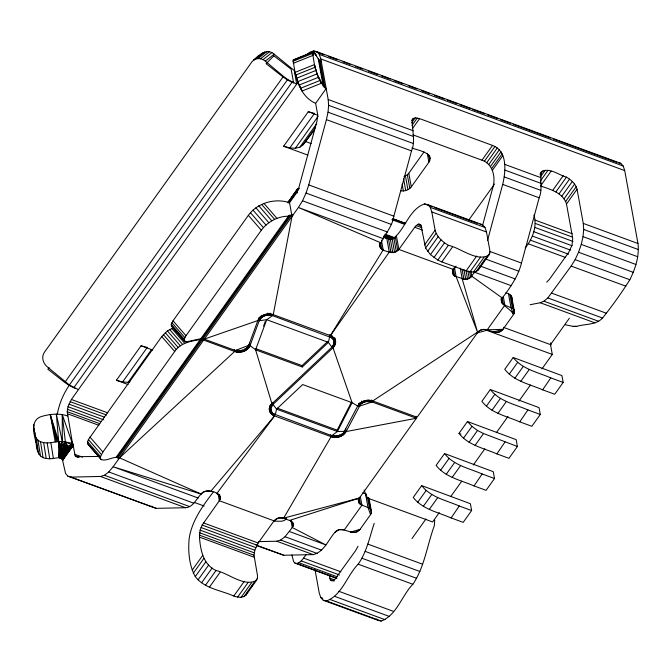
<?xml version="1.0" encoding="UTF-8"?>
<svg xmlns="http://www.w3.org/2000/svg" width="672" height="672" viewBox="0 0 672 672"><rect width="100%" height="100%" fill="white"/><g stroke="black" fill="none" stroke-linecap="round" stroke-linejoin="round"><path stroke-width="1.01" d="M77.927 457.388L75.188 455.759L72.719 443.327L62.311 441.47L55.255 441.924L50.291 414.582L58.682 441.504L59.766 451.156L58.649 457.657L60.892 458.178L63.118 455.515L63.361 448.274L64.151 445.015L62.311 441.47L56.322 414.061L58.682 441.504L58.649 457.657C54.524 458.237 50.375 459.278 46.2 458.464C38.245 457.699 36.422 449.257 36.137 442.646C33.659 433.684 29.929 419.395 42.336 416.254C50.585 413.952 59.539 413.104 67.754 415.993M36.137 442.646L36.17 441.017M258.451 541.615L276.721 541.22L280.694 540.036L285.029 536.726L292.27 527.528L293.152 525.496L292.816 522.992L291.018 521.018L282.391 517.801L279.392 517.768L276.268 518.851L274.033 520.834L258.191 543.001L254.822 550.234L254.016 555.206L257.468 575.459L257.485 578.214L256.469 580.406C244.028 587.311 228.312 573.065 216.023 570.494C203.095 564.614 200.424 549.856 199.45 537.13L200.113 530.132L202.163 525.05L219.332 500.732C224.028 492.206 205.178 487.578 201.096 494.038L119.515 457.842C113.434 455.633 107.159 461.714 101.153 459.581L88.2 444.629L87.511 443.461L87.587 441.722L88.418 439.538L161.759 336.538L167.404 330.884L173.569 327.709M101.153 459.581L100.472 458.405L100.548 456.674L102.9 452.004L174.712 351.481C180.323 343.006 190.823 340.998 200.164 339.654L203.658 340.082L234.654 351.473C240.257 353.438 247.59 351.238 250.051 345.559L259.199 320.746C261.299 315.798 267.716 313.95 272.546 315.622L332.01 337.915A9.173 6.938 -10.3 0 1 333.95 344.072M305.474 55.574L309.666 52.282L313.538 50.946L316.823 51.668L319.309 54.398L320.813 58.951L328.188 99.515L328.616 105.328L328.02 112.174L326.424 119.624L308.75 184.909L306.046 193.066L302.509 200.785L298.393 207.48L204.364 339.091L257.855 320.552C260.324 314.866 267.641 312.715 273.252 314.639C267.649 312.673 260.316 314.866 257.855 320.552L248.707 345.358C246.616 350.305 240.19 352.153 235.36 350.482L203.078 338.722L200.869 338.671L187.236 341.67L184.674 341.401L171.713 326.449L171.259 324.274L173.023 320.771L248.363 215.326C257.334 202.835 275.184 197.812 289.54 202.734L292.018 216.409L273.252 314.639L330.389 335.63L333.967 337.974L335.068 339.637A10.609 8.014 -10.3 0 1 334.841 345.358L333.001 347.76L273.008 404.401L271.001 407.459A9.173 6.938 -10.3 0 0 272.95 413.616L331.8 435.683L337.89 436.061A9.19 6.947 -10.3 0 0 343.316 433.289L357.689 406.048L360.452 402.847L362.46 401.612A10.601 8.014 -10.3 0 1 369.583 400.277L372.733 400.957L417.102 417.253L477.649 332.506C484.63 323.417 495.978 338.402 502.925 329.347L513.492 314.572L514.424 312.11A6.98 5.275 -10.3 0 0 512.971 308.624L503.546 304.525A7.073 5.342 -10.3 0 1 501.388 301.333L502.295 298.015C510.35 287.381 518.162 276.184 521.489 263.071L539.162 197.786C542.875 189.428 539.557 180.13 541.388 171.881C549.326 166.967 558.676 175.048 566.454 177.122C571.108 179.869 575.652 183.8 577.063 189.235L583.271 223.406L583.699 229.463L583.01 236.628L581.263 244.398L578.575 252.252L575.131 259.644L571.158 266.078L547.848 297.94L543.917 301.19L540.238 302.753L530.124 304.71M184.674 341.401L184.212 339.217L185.976 335.714L261.316 230.269C268.12 220.895 280.484 214.922 292.018 216.409L288.985 215.292L293.076 214.931M384.182 237.51C388.072 239.593 393.54 239.526 396.388 235.771C405.947 225.817 410.5 208.774 424.519 203.927L427.812 204.649L482.513 224.75L484.999 227.472L486.503 232.025L489.812 250.253L489.829 253.008L488.813 255.2L478.254 269.984L476.263 271.454L473.449 272.11L466.124 270.841L441.815 261.912L437.808 260.081L430.466 254.629L425.603 248.077L421.235 226.708L420.739 225.196L418.816 224.045L417.522 224.49L414.716 227.27L398.874 249.438L396.631 251.42A6.98 5.275 -10.3 0 1 391.843 252.613C387.542 251.588 381.217 250.908 379.73 246.061C383.107 235.88 392.297 227.514 393.851 216.174L411.524 150.889C415.96 140.54 411.608 129.343 412.306 119.137L415.187 117.86L419.58 118.616L492.517 145.421C507.898 151.099 505.688 171.587 502.698 184.388L487.469 240.635M62.236 414.54L65.36 441.84L67.998 446.208L67.704 450.106L62.572 460.387L66.494 453.844L73.139 445.603L62.572 460.387L62.16 458.111L59.153 457.649L60.379 444.671L62.311 441.47L62.236 414.54L73.021 445.334L62.572 460.387L65.579 473.474L67.922 476.213L156.122 508.351L185.548 507.721C196.972 507.175 198.408 487.906 210.697 491.341L274.571 415.901L274.218 413.944M62.017 459.194L69.602 447.082L72.055 444.419L67.998 446.208L61.488 458.623L62.16 458.111L60.287 457.884L65.36 441.84L61.354 454.7L60.892 458.178L62.017 459.194L72.719 443.327L70.602 447.888L70.921 448.3L72.92 445.2L65.36 441.84C67.427 448.031 66.074 454.541 62.387 459.799L72.752 445.007L67.2 411.692L68.006 406.72L71.383 399.487L298.444 81.673M525.168 248.002C532.468 238.888 537.373 226.624 534.005 214.948M565.396 324.778L573.14 326.382L576.744 326.365C585.287 323.736 596.03 325.265 602.549 318.041C612.31 305.802 621.499 292.992 629.832 279.745C635.393 268.615 639.5 256.082 637.972 243.508L624.725 170.604L623.221 166.051L620.743 163.321L316.823 51.668M62.311 441.47L59.64 457.708L62.16 458.111L60.892 458.178L66.116 445.494L70.081 447.426L68.544 450.87L64.806 448.669L60.068 447.913L60.816 451.223L59.464 454.406L61.354 454.7L63.504 451.836L66.494 453.844L69.602 447.082M289.54 202.734L295.915 193.813L298.46 189.008L317.033 121.002L317.621 114.299L315.63 103.345C299.351 96.272 294.84 75.936 293.236 60.001L313.169 51.845C316.89 53.987 316.974 59.716 321.224 61.228M315.63 103.345L326.197 88.561C316.495 79.926 314.009 64.588 312.64 52.223L313.169 51.845L316.554 55.894L314.042 52.366M312.74 55.507L312.64 52.223L293.236 60.001L293.328 63.277L312.74 55.507L313.169 51.845M502.925 329.347L493.332 332.044L496.843 332.497L500.354 331.514L502.925 329.347L487.25 329.809L483.739 329.356L480.228 330.338L372.733 400.957C367.357 399.143 360.604 400.982 357.689 406.048L352.103 402.704L302.66 384.544L276.57 409.172L275.276 414.918C270.488 413.633 270.808 408.593 270.404 404.746M256.67 545.555L283.76 555.248L313.186 554.618C323.929 552.149 328.18 540.095 334.723 532.552C341.695 523.471 353.052 538.457 359.999 529.402L370.558 514.618C376.001 504.596 353.917 508.032 359.369 498.061L416.396 418.244L372.028 401.94L365.938 401.562A9.19 6.947 -10.3 0 0 360.511 404.326L346.139 431.567L343.375 434.776L341.368 436.01A10.601 8.014 -10.3 0 1 334.244 437.346L331.094 436.666L274.571 415.901L270.992 413.557L269.884 411.894A10.609 8.014 -10.3 0 1 270.11 406.174L271.958 403.763L331.951 347.13L334.018 343.854L333.346 337.201M272.656 402.444L273.008 404.401L276.57 409.172L337.42 431.525L344.837 431.264C342.308 435.658 336.462 437.245 331.8 435.683L337.42 431.525L352.103 402.704L333.001 347.76L335.395 343.98L335.101 339.007M334.723 532.552L338.99 529.721L344.324 529.864L361.922 505.226C358.949 504.361 357.344 500.598 359.369 498.061L283.634 518.137L278.3 518.003L274.033 520.834L219.332 500.732C221.357 498.196 219.752 494.432 216.77 493.576L274.571 415.901C269.22 414.473 267.565 407.24 271.958 403.763L255.587 349.826L250.051 345.559L249.522 342.628M289.414 531.527L325.886 544.925L292.27 527.528C294.294 525 292.69 521.228 289.708 520.372L359.369 498.061M368.777 499.598L369.02 498.187L371.507 511.854L370.558 514.618L368.004 507.461L365.518 493.786L362.914 492.828M511.711 299.544C512.98 295.806 508.939 293.42 505.84 292.782M500.993 298.822C501.371 306.214 510.485 308.322 513.492 314.572C515.516 312.035 513.912 308.263 510.93 307.406L508.452 293.74M401.008 190.932C404.813 191.344 408.904 189.991 411.281 186.892L428.887 162.254C434.322 152.3 417.312 150.385 411.869 147.916M57.254 414.305C59.153 404.141 63.092 394.38 68.897 385.82M329.33 334.664L329.683 336.613L328.39 342.359L302.299 366.988L255.587 349.826L266.7 319.696L272.546 315.622C267.691 313.958 261.341 315.823 259.199 320.746L266.7 319.696L328.39 342.359L331.951 347.13L333.95 344.072M482.429 225.943L493.307 185.766C495.558 176.064 492.383 163.573 481.958 160.196L412.91 134.828M315.034 569.839L319.234 592.956L320.737 597.509L323.224 600.239L326.508 600.961C342.241 595.039 347.063 575.383 358.168 564.186C366.736 552.056 369.65 537.205 374.186 523.345M323.224 600.239L377.924 620.332L381.217 621.054C396.95 615.14 401.772 595.484 412.868 584.279C424.687 566.807 427.132 545.093 434.347 525.664L434.675 520.187M60.287 457.884L61.354 454.7M59.153 457.649L60.228 454.465L62.219 451.45L60.379 444.671L58.682 441.504M263.584 326.105L265.373 321.241M270.934 407.677L273.008 404.401M213.192 492.181C202.591 506.1 191.764 520.909 189.151 538.692C187.992 551.326 189.092 565.362 195.275 576.584C204.406 588.68 220.87 590.192 233.78 596.047C237.644 597.316 242.659 598.382 245.902 595.182L248.682 590.528M478.254 269.984L480.446 266.154M358.016 546.244L355.681 550.519L334.908 579.298L332.22 580.843L331.128 580.6L330.296 579.692L329.246 575.156M337.42 431.525L337.168 430.156L351.38 402.268M59.64 457.708L61.253 454.667L63.185 448.232L62 444.73L64.151 445.015M118.003 457.288L119.515 457.842L234.654 351.473C240.265 353.388 247.582 351.246 250.051 345.559M283.634 518.137L331.094 436.666L330.742 434.717M335.639 341.939L334.144 338.176L330.389 335.63L383.191 249.9L381.419 240.139M330.389 335.63L389.273 252.134L386.786 238.468M65.184 381.847L283.45 76.356L265.314 61.144C261.593 57.842 255.074 57.448 251.966 61.782L44.26 352.489C41.202 357.025 43.058 363.3 47.04 366.643L69.392 384.989L78.422 389.634M69.392 384.989L287.658 79.498L296.688 84.143L294.202 70.476L274.168 54.155C267.154 47.72 258.712 54.995 253.604 60.094M73.87 387.626L292.135 82.135M116.424 380.268L141.061 345.778L147.244 347.466L122.598 381.956L116.424 380.268L128.05 384.544M283.643 146.219L308.288 111.728L314.462 113.417L289.825 147.916L283.643 146.219L307.868 155.123M122.598 381.956L128.134 382.292L151.578 349.482M289.825 147.916L295.352 148.243L318.192 116.281M295.352 148.243L299.863 147.202L316.697 123.648M299.863 147.202L303.047 144.841L315.664 127.176M314.614 129.881L303.047 144.841M287.784 202.541L297.419 189.05L299.342 188.202M287.977 202.566L297.419 189.05L298.872 188.924M287.977 202.793L295.806 191.831M297.007 190.151L298.217 188.462M288.59 202.826L298.141 189.832L297.016 189.924L297.368 192.948M116.029 457.414L200.164 339.654M200.869 338.671L288.532 215.981M117.054 457.33L201.197 339.562M201.902 338.579L289.556 215.888M118.238 457.472L202.381 339.713M203.078 338.722L290.741 216.031M203.658 340.082L113.148 466.763L108.755 471.962L104.42 475.272L100.447 476.456L71.022 477.095L67.922 476.213M411.734 120.716L413.498 118.255M411.667 122.791L415.187 117.86M411.978 125.378L417.262 117.986M412.541 128.478L419.58 118.616M403.981 176.618L407.341 174.779L408.794 173.225L423.973 151.99M481.958 160.196L492.517 145.421M192.2 570.142L202.759 555.358M424.544 244.936L435.112 230.152L431.794 211.932L430.298 207.379L427.812 204.649M484.361 161.297L494.92 146.521M193.25 573.275L203.818 558.499M425.603 248.077L436.162 233.293L435.112 230.152M486.679 162.792L497.246 148.008M488.771 164.573L499.33 149.789M195.275 576.584L205.834 561.8M427.619 251.378L438.178 236.594L436.162 233.293M490.476 166.522L501.035 151.738M491.686 168.504L502.244 153.72M198.114 579.827L208.673 565.043M430.466 254.629L441.025 239.845L438.178 236.594M492.316 170.386L502.874 155.602M201.592 582.792L212.15 568.016M433.936 257.594L444.503 242.81L441.025 239.845M205.464 585.278L216.023 570.494M437.808 260.081L448.375 245.297C460.656 247.859 476.372 262.105 488.813 255.2M468.938 219.828L494.516 184.027M209.462 587.11L220.03 572.334M441.815 261.912L452.374 247.128M456.011 266.129L453.012 270.53L452.668 272.857A7.073 5.342 -10.3 0 0 454.826 276.058L464.78 279.409A6.98 5.275 -10.3 0 0 469.577 278.216L474.667 272.244L511.14 285.642M233.78 596.047L244.339 581.263M466.124 270.841L476.692 256.057M540.221 173.519L541.388 171.881M237.644 597.106L248.203 582.322M469.988 271.9L480.547 257.116M540.044 174.804L542.976 170.696M540.54 176.744L545.236 170.176M241.097 597.307L251.664 582.532M473.449 272.11L484.008 257.326M540.372 181.02L547.999 170.344M243.919 596.66L254.478 581.876M476.263 271.454L486.83 256.67M251.614 586.429L253.378 583.96M255.133 581.498L257.485 578.214M482.202 263.684L484.554 260.4M486.898 257.116L489.829 253.008M245.902 595.182L256.469 580.406M551.09 171.192L540.532 185.968C550.217 189.319 563.22 192.78 566.496 204.019L572.712 238.19L572.04 245.188L568.672 252.412L549.31 279.51L546.68 282.181M552.686 190.436L563.245 175.652M555.887 191.906L566.454 177.122M558.986 193.889L569.545 179.113M561.767 196.266L572.326 181.482M291.984 554.963L293.563 561.574L294.941 563.086L296.772 563.489C301.19 562.447 303.492 558.062 306.029 554.711M564.043 198.862L574.602 184.078M565.656 201.508L576.215 186.724M566.496 204.019L577.063 189.235M487.25 329.809L504.857 305.172L503.261 296.386M421.68 485.604L413.23 497.431C422.369 509.242 437.842 512.19 450.811 517.818L463.184 522.371L471.635 510.544L470.392 503.714L421.68 485.604C430.819 497.414 446.292 500.363 459.262 505.991L471.635 510.544M444.562 453.575L436.12 465.402C445.25 477.212 460.723 480.161 473.693 485.789L486.074 490.342L494.516 478.523L493.282 471.685L444.562 453.575C453.701 465.394 469.174 468.334 482.143 473.97L494.516 478.523M459.001 433.373L467.452 421.546L516.163 439.656L517.406 446.494L508.956 458.321L496.574 453.768C483.605 448.132 468.132 445.192 459.001 433.373L460.925 434.078M490.333 389.516L481.883 401.344C491.014 413.162 506.486 416.111 519.456 421.739L531.838 426.292L540.288 414.464L539.045 407.627L490.333 389.516C499.464 401.335 514.937 404.284 527.906 409.912L540.288 414.464M513.215 357.496L504.764 369.314C513.895 381.133 529.368 384.082 542.338 389.71L554.719 394.262L563.17 382.435L561.926 375.606L513.215 357.496C522.346 369.306 537.818 372.254 550.788 377.882L563.17 382.435M417.757 502.236L426.199 490.409M440.639 470.207L449.089 458.38M463.52 438.178L471.971 426.35L467.452 421.546M486.402 406.148L494.852 394.321M509.284 374.119L517.734 362.3M423.31 506.369L431.76 494.542M446.191 474.34L454.642 462.521M469.073 442.319L477.523 430.492L483.521 433.516L517.406 446.494M491.954 410.29L500.405 398.462M514.844 378.26L523.286 366.433M429.307 509.401L437.758 497.574M452.189 477.372L460.639 465.545M475.079 445.343L483.521 433.516M497.96 413.314L506.411 401.486M520.842 381.284L529.292 369.466M411.97 538.549L425.956 518.969M541.96 368.886L552.292 354.43L550.511 344.635L569.36 318.251M439.278 512.602L432.6 521.959L366.954 497.843L364.165 490.031M450.828 496.448L461.765 481.144M473.306 464.982L484.848 448.829M496.398 432.667L507.94 416.514M518.876 401.201L530.418 385.048M459.262 505.991L451.13 517.944M482.143 473.97L474.012 485.915M505.025 441.941L496.894 453.886M527.906 409.912L519.775 421.856M550.788 377.882L542.657 389.827M358.462 403.427L358.991 406.358C361.519 401.965 367.366 400.369 372.028 401.94L371.675 399.983M331.094 436.666C336.479 438.472 343.224 436.64 346.139 431.567L416.396 418.244L416.044 416.287M70.921 448.3L73.097 445.477M286.448 518.431C283.718 522.908 277.78 520.598 273.571 521.287M70.602 447.888L72.92 445.2M70.081 447.426L72.45 444.721M389.273 252.134L394.607 252.269L398.874 249.438L396.388 235.771M460.261 268.195L462.21 278.93L465.721 279.392L470.694 277.435L471.811 276.242L470.921 271.354M260.828 54.785L262.466 53.105M61.488 458.623L63.916 456.17L64.747 452.416L64.361 445.057L66.116 445.494M49.232 367.752L47.821 369.18L63.454 381.419A28.291 14.616 35.5 0 0 75.373 388.466M302.299 366.988L302.047 365.627L327.398 341.695M254.377 59.867L255.99 58.598M257.603 57.33L260.022 55.423M255.688 58.985L264.55 51.996M258.065 58.531L266.918 51.534M260.568 58.758L269.43 51.761M263.046 59.648L271.9 52.651M265.314 61.144L274.168 54.155M293.084 61.244L312.497 53.474M314.395 64.621L315.949 70.451L296.545 78.229L294.983 72.391L314.395 64.621L317.167 73.844L321.518 83.227L302.114 91.006L299.158 85.033L318.562 77.263L321.518 83.227M295.604 75.079L315.008 67.301M302.114 91.006L297.755 81.623L317.167 73.844M300.644 88.234L320.048 80.464M358.991 406.358L372.028 401.94M477.044 333.01L486.646 330.313L552.292 354.43M128.134 382.292L129.94 381.872M33.6 426.804C34.692 432.096 34.339 439.463 40.513 441.672C45.226 443.629 50.408 442.89 55.255 441.924M99.33 456.481L75.97 456.666M573.14 326.382L576.744 326.365M618.274 162.784L620.743 163.321M480.052 224.204L482.513 224.75M201.096 494.038L113.148 466.763L198.24 498.028M385.031 234.738L394.876 238.274M385.039 235.956L392.927 238.804M383.846 237.14L390.751 239.635M313.538 50.946L324.358 54.919M328.289 56.364L337.142 59.615M343.048 61.782L349.927 64.31M355.832 66.478L362.712 69.014M368.617 71.182L377.471 74.432M381.402 75.877L390.256 79.128M394.187 80.573L403.04 83.824M408.937 85.991L416.808 88.889M421.73 90.695L429.593 93.584M434.515 95.39L444.352 99.002M447.3 100.086L457.136 103.698M460.085 104.782L469.921 108.402M472.87 109.486L484.672 113.82M487.62 114.904L497.456 118.516M500.413 119.599L510.25 123.211M513.198 124.295L550.57 138.029M553.518 139.112L616.468 162.238M319.309 54.398L623.221 166.051M320.813 58.951L624.725 170.604M328.188 99.515L413.28 130.78M504.454 164.279L540.926 177.677M328.616 105.328L413.708 136.592M504.882 170.092L541.355 183.49M328.02 112.174L413.112 143.438M504.286 176.938L540.758 190.336M308.288 111.728L317.974 115.29M326.424 119.624L411.524 150.889M502.698 184.388L539.162 197.786M583.271 223.406L637.972 243.508M583.699 229.463L638.4 249.564M583.01 236.628L637.711 256.729M534.937 220.038L572.191 233.73M535.172 223.406L572.426 237.098M305.382 141.448L311.195 143.59M534.786 227.388L573.023 241.433M581.263 244.398L635.972 264.499M533.82 231.706L572.057 245.75M578.575 252.252L633.276 272.345M532.325 236.065L570.562 250.11M530.41 240.173L568.646 254.226M424.519 203.927L432.34 206.8M434.288 207.514L477.271 223.306M575.131 259.644L629.832 279.745M430.298 207.379L484.999 227.472M528.2 243.751L565.454 257.435M431.794 211.932L486.503 232.025M571.158 266.078L625.859 286.18M418.816 224.045L420.764 224.759M417.522 224.49L421.428 225.926M308.75 184.909L393.851 216.174M489.821 251.437L521.489 263.071M416.119 225.59L421.982 227.741M392.927 218.753L405.661 223.432M393.179 218.954L404.93 223.272M392.498 218.996L405.233 223.684M414.716 227.27L422.528 230.143M401.134 222.491L404.074 223.566M391.852 219.652L404.594 224.33M306.046 193.066L391.146 224.33M485.201 258.888L518.784 271.228M302.509 200.785L387.601 232.05M479.741 265.894L515.248 278.939M551.788 293.185L606.497 313.278M384.972 234.133L394.825 237.754M385.064 235.477L393.935 238.736M383.93 236.712L390.827 239.24M547.848 297.94L602.549 318.041M383.494 238.745L298.393 207.48L380.638 242.743C378.613 245.28 380.218 249.043 383.191 249.9M543.917 301.19L598.618 321.292M398.874 249.438L453.575 269.539C451.55 272.076 453.155 275.839 456.137 276.696L477.649 332.506L462.21 278.93M540.238 302.753L594.938 322.854M503.479 327.356L550.511 344.635M255.343 348.466L302.047 365.627M141.061 345.778L152.695 350.045M277.301 408.164L337.168 430.156M71.383 399.487L107.839 412.885M70.056 401.638L106.512 415.027M68.905 404.099L104.378 417.136M68.006 406.72L103.48 419.748M67.427 409.307L100.934 421.613M67.2 411.692L99.716 423.637M67.343 413.717L98.876 425.3M367.811 544.085L422.512 564.178M118.465 459.32L117.482 457.313M365.165 551.376L419.874 571.477M361.889 558.214L416.59 578.306M74.71 454.28L82.538 457.162M75.188 455.759L79.103 457.195M194.452 502.463L204.17 506.033M108.755 471.962L193.855 503.227M285.029 536.726L321.502 550.124M358.168 564.186L412.868 584.279M104.42 475.272L189.512 506.537M280.694 540.036L317.159 553.434M100.447 476.456L185.548 507.721M276.721 541.22L313.186 554.618M303.601 558.113L340.855 571.796M203.49 522.908L258.191 543.001M301.249 560.91L339.486 574.963M202.163 525.05L256.872 545.152M71.022 477.095L156.122 508.351M255.931 545.026L283.76 555.248M298.922 562.75L337.159 576.794M201.012 527.52L255.721 547.613M296.772 563.489L336.966 578.256M294.941 563.086L336.118 578.214M200.113 530.132L254.822 550.234M329.801 578.172L334.614 579.944M330.296 579.692L334.152 581.104M199.534 532.728L254.243 552.821M199.307 535.114L254.016 555.206M199.45 537.13L254.15 557.231M338.806 591.284L393.506 611.386M334.58 596.324L389.281 616.426M330.389 599.626L385.09 619.718M320.737 597.509L322.694 598.223M326.508 600.961L381.217 621.054M385.669 235.477L393.481 238.375M383.628 236.065L391.44 238.988M329.683 336.613L332.934 338.822L334.228 342.082M368.004 507.461L370.566 509.233L371.507 511.854M293.756 59.623L294.63 60.136M444.503 242.81L448.375 245.297M471.811 276.242L502.295 298.015L501.589 299.368L501.589 302.148M471.971 426.35L477.523 430.492M283.45 76.356L287.658 79.498M376.69 618.971L377.924 620.332M264.113 203.549L277.074 218.501M261.618 204.38L274.579 219.332M258.812 205.834L271.774 220.777M255.889 207.791L268.85 222.743M253.05 210.143L266.003 225.086M250.48 212.705L263.441 227.657M248.363 215.326L261.316 230.269M173.023 320.771L185.976 335.714M171.881 322.636L184.834 337.579M171.259 324.274L184.212 339.217M185.161 341.082L186.53 342.653M171.2 325.576L184.162 340.519M171.704 328.331L184.657 343.283M169.596 329.414L182.557 344.366M167.404 330.884L180.365 345.836M165.27 332.648L178.231 347.592M163.346 334.572L176.308 349.524M161.759 336.538L174.712 351.481M89.939 437.052L102.9 452.004M88.418 439.538L101.371 454.482M87.587 441.722L100.548 456.674M87.511 443.461L100.472 458.405M151.847 506.108L153.014 507.478M510.93 307.406L513.492 314.572M294.983 72.391L297.755 81.623M57.532 441.605L50.291 414.582L56.398 441.748M550.662 342.77L551.04 344.837M511.711 296.764L514.433 311.808M511.014 295.512L513.5 309.187M513.66 310.288L514.198 313.219M509.905 294.487L512.383 308.154M502.16 297.595L503.404 304.433M501.396 298.519L502.286 303.4M469.627 271.58L470.694 277.435M467.998 271.572L469.241 278.401M465.948 270.278L467.544 279.065M463.949 269.623L465.721 279.392M462.134 269.581L463.907 279.342M454.541 267.91L456.137 276.696M453.264 268.145L454.684 275.957M452.676 270.043L453.566 274.924M452.516 271.723L452.869 273.68M429.584 155.736L430.114 158.668M428.736 154.644L429.794 160.499M427.283 153.468L428.887 162.254M408.794 173.225L411.281 186.892M407.341 174.779L409.828 188.454M405.451 176.039L407.938 189.706M403.603 178.853L405.728 190.571M402.125 184.153L403.368 190.991M395.27 236.972L397.757 250.639M393.817 237.938L396.295 251.605M392.12 238.602L394.607 252.269M390.298 238.921L392.784 252.588M388.483 238.879L390.97 252.546M380.503 242.323L381.738 249.161M379.739 243.247L380.629 248.128M379.336 243.55L379.932 246.876M320.006 60.631L324.979 87.973M319.007 59.842L323.98 87.184M318.276 58.892L323.24 86.226M361.83 401.075L362.183 403.032M359.94 402.587L360.301 404.544M368.441 497.515L370.566 509.233M370.558 509.359L370.91 511.316M367.5 497.465L369.457 508.2M366.24 493.92L366.954 497.843M334.858 338.008L335.21 339.956M334.328 338.125L335.395 343.98M333.329 337.436L333.858 340.368M333.606 341.082L334.496 345.962M333.665 341.897L334.018 343.854M332.405 335.891L332.934 338.822M331.153 335.588L331.514 337.546M360.326 496.44L361.922 505.226M332.648 345.811L333.001 347.76M359.226 497.641L360.469 504.479M358.47 498.565L359.36 503.446M345.61 428.644L346.139 431.567M358.126 499.271L358.655 502.202M344.274 431.71L344.635 433.667M342.098 433.457L342.46 435.406M339.436 434.7L339.788 436.657M336.496 435.355L336.848 437.304M333.522 435.355L333.875 437.312M270.018 313.144L270.371 315.092M267.674 313.076L268.036 315.025M261.257 315.538L261.61 317.495M259.787 317.066L260.148 319.015M258.67 317.814L259.199 320.746M271.362 404.006L271.715 405.955M292.858 522.816L293.219 524.773M292.261 522.278L292.975 526.184M271.925 411.894L272.454 414.826M270.388 407.257L271.093 411.163M291.026 520.699L292.27 527.528M270.018 405.544L270.724 409.45M269.573 406.518L270.816 413.356M269.212 408.643L269.749 411.575M248.43 344.627L248.968 347.55M246.918 347.365L247.271 349.314M244.734 348.776L245.087 350.725M242.206 349.742L242.567 351.7M239.509 350.204L239.862 352.162M236.813 350.129L237.166 352.078M234.301 349.516L234.654 351.473M219.685 494.642L220.273 497.969M219.148 494.5L220.03 499.38M218.089 493.903L219.332 500.732M50.862 442.672L53.399 458.506M47.191 442.966L49.728 458.808M43.663 442.63L46.2 458.464M40.513 441.672L43.05 457.506M37.951 440.16L40.488 455.994M36.162 438.194L38.699 454.037M33.65 424.368L33.961 426.35M34.28 428.324L34.6 430.307M34.919 432.289L35.23 434.263M35.708 437.237L36.028 439.211M35.255 435.918L37.792 451.752M248.707 345.358C246.565 350.288 240.215 352.145 235.36 350.482L248.707 345.358M359.999 529.402L355.732 532.232L350.398 532.09L359.999 529.402M273.89 55.835L266.087 63.689L281.728 75.928A28.291 14.616 35.5 0 0 293.639 82.975L291.127 69.149L273.89 55.835"/></g></svg>
